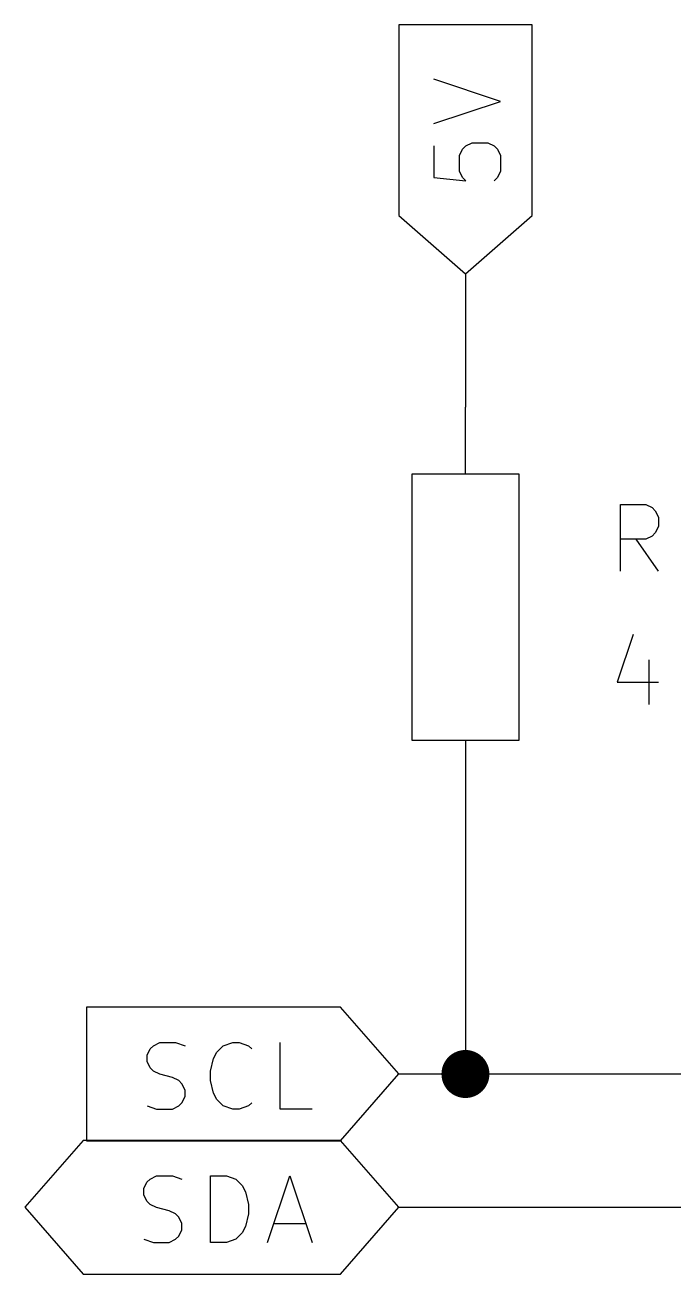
# Model space of a CAD drawing. Extents: x 0.4 to 11.3, y -7.9 to -0.4.
# Drawn here: x 2.519 to 3.006, y -2.05 to -1.113 of the extents above; entities that cross this region are included whole.
import ezdxf

# ---------------------------------------------------------------- set-up
doc = ezdxf.new("R2010")
doc.units = 0
doc.header["$MEASUREMENT"] = 0
for name, color, linetype in [('CYAN2', 4, 'CONTINUOUS'), ('GREEN3', 91, 'CONTINUOUS'), ('RED2', 1, 'CONTINUOUS')]:
    doc.layers.add(name, color=color, linetype=linetype)

msp = doc.modelspace()

# ---------------------------------------------------------------- linework, layer by layer
at = {"layer": 'CYAN2', "linetype": 'CONTINUOUS'}
for p, q in [((2.96628, -1.5228), (2.96628, -1.4728)), ((2.96628, -1.4728), (2.98533, -1.4728)), ((2.98533, -1.4728), (2.99009, -1.47518)), ((2.99009, -1.47518), (2.99247, -1.47756)), ((2.99247, -1.47756), (2.99485, -1.48232)), ((2.99485, -1.48232), (2.99485, -1.48947)), ((2.99009, -1.49661), (2.98533, -1.49899)), ((2.99247, -1.49423), (2.99009, -1.49661)), ((2.99485, -1.48947), (2.99247, -1.49423)), ((2.98533, -1.49899), (2.96628, -1.49899)), ((2.99485, -1.5228), (2.97819, -1.49899)), ((2.9758, -1.57042), (2.9639, -1.60613)), ((2.98771, -1.58947), (2.98771, -1.6228)), ((2.9639, -1.60613), (2.99485, -1.60613))]:
    msp.add_line(p, q, dxfattribs=at)
at = {"layer": 'GREEN3', "linetype": 'CONTINUOUS'}
for p, q in [((2.85, -1.3), (2.85, -1.4)), ((2.85, -1.7), (2.85, -1.9)), ((2.8, -1.9), (2.85, -1.9)), ((2.85, -1.9), (3.3, -1.9)), ((2.8, -2), (3.2, -2))]:
    msp.add_line(p, q, dxfattribs=at)
at = {"layer": 'GREEN3', "const_width": 0.018}
msp.add_lwpolyline([(2.841, -1.9, 1), (2.859, -1.9, 1)], format="xyb", close=True, dxfattribs=at)
at = {"layer": 'RED2', "linetype": 'CONTINUOUS'}
for p, q in [((2.85, -1.11325), (2.79998, -1.11325)), ((2.79998, -1.11325), (2.79998, -1.25625)), ((2.90002, -1.11325), (2.85, -1.11325)), ((2.90002, -1.25625), (2.90002, -1.11325)), ((2.87638, -1.17059), (2.82638, -1.15392)), ((2.82638, -1.18726), (2.87638, -1.17059)), ((2.82638, -1.20392), (2.82638, -1.22773)), ((2.84543, -1.21106), (2.84781, -1.2063)), ((2.84781, -1.2063), (2.85019, -1.20392)), ((2.85019, -1.20392), (2.85495, -1.20154)), ((2.85495, -1.20154), (2.86685, -1.20154)), ((2.86685, -1.20154), (2.87162, -1.20392)), ((2.87162, -1.20392), (2.874, -1.2063)), ((2.874, -1.2063), (2.87638, -1.21106)), ((2.84543, -1.22297), (2.84543, -1.21106)), ((2.87638, -1.21106), (2.87638, -1.22297)), ((2.84781, -1.22773), (2.84543, -1.22297)), ((2.87638, -1.22297), (2.874, -1.22773)), ((2.82638, -1.22773), (2.85019, -1.23011)), ((2.85019, -1.23011), (2.84781, -1.22773)), ((2.874, -1.22773), (2.87162, -1.23011)), ((2.79998, -1.25625), (2.85, -1.3)), ((2.85, -1.3), (2.90002, -1.25625)), ((2.85, -1.45), (2.85, -1.4)), ((2.81, -1.65), (2.81, -1.45)), ((2.81, -1.45), (2.89, -1.45)), ((2.89, -1.45), (2.89, -1.65)), ((2.89, -1.65), (2.81, -1.65)), ((2.85, -1.65), (2.85, -1.7)), ((2.75625, -1.84998), (2.56563, -1.84998)), ((2.56563, -1.84998), (2.56563, -1.9)), ((2.8, -1.9), (2.75625, -1.84998)), ((2.61107, -1.8859), (2.61344, -1.88114)), ((2.61344, -1.88114), (2.61583, -1.87876)), ((2.61583, -1.87876), (2.62059, -1.87638)), ((2.62059, -1.87638), (2.63249, -1.87638)), ((2.63249, -1.87638), (2.63964, -1.87876)), ((2.66344, -1.88352), (2.66821, -1.87876)), ((2.66821, -1.87876), (2.67535, -1.87638)), ((2.67535, -1.87638), (2.68011, -1.87638)), ((2.68011, -1.87638), (2.68726, -1.87876)), ((2.68726, -1.87876), (2.68963, -1.88114)), ((2.71106, -1.92638), (2.71106, -1.87638)), ((2.61107, -1.89067), (2.61107, -1.8859)), ((2.61344, -1.89543), (2.61107, -1.89067)), ((2.65869, -1.89781), (2.66106, -1.88828)), ((2.66106, -1.88828), (2.66344, -1.88352)), ((2.56563, -1.9), (2.56563, -1.95002)), ((2.61583, -1.89781), (2.61344, -1.89543)), ((2.62059, -1.90019), (2.61583, -1.89781)), ((2.63011, -1.90257), (2.62059, -1.90019)), ((2.65869, -1.90495), (2.65869, -1.89781)), ((2.75625, -1.95002), (2.8, -1.9)), ((2.63487, -1.90495), (2.63011, -1.90257)), ((2.63726, -1.90733), (2.63487, -1.90495)), ((2.63964, -1.91209), (2.63726, -1.90733)), ((2.66106, -1.91447), (2.65869, -1.90495)), ((2.63726, -1.92162), (2.63964, -1.91685)), ((2.63964, -1.91685), (2.63964, -1.91209)), ((2.66344, -1.91924), (2.66106, -1.91447)), ((2.66821, -1.924), (2.66344, -1.91924)), ((2.61107, -1.924), (2.61821, -1.92638)), ((2.61821, -1.92638), (2.63011, -1.92638)), ((2.63011, -1.92638), (2.63487, -1.924)), ((2.63487, -1.924), (2.63726, -1.92162)), ((2.67535, -1.92638), (2.66821, -1.924)), ((2.68011, -1.92638), (2.67535, -1.92638)), ((2.68726, -1.924), (2.68011, -1.92638)), ((2.68963, -1.92162), (2.68726, -1.924)), ((2.73487, -1.92638), (2.71106, -1.92638)), ((2.56325, -1.94998), (2.5195, -2)), ((2.75625, -1.94998), (2.56325, -1.94998)), ((2.56563, -1.95002), (2.75625, -1.95002)), ((2.8, -2), (2.75625, -1.94998)), ((2.61344, -1.97876), (2.61821, -1.97638)), ((2.61821, -1.97638), (2.63011, -1.97638)), ((2.63011, -1.97638), (2.63726, -1.97876)), ((2.65868, -2.02638), (2.65868, -1.97638)), ((2.65868, -1.97638), (2.67059, -1.97638)), ((2.67059, -1.97638), (2.67773, -1.97876)), ((2.70154, -2.02638), (2.7182, -1.97638)), ((2.7182, -1.97638), (2.73487, -2.02638)), ((2.60869, -1.9859), (2.61106, -1.98114)), ((2.60869, -1.99067), (2.60869, -1.9859)), ((2.61106, -1.98114), (2.61344, -1.97876)), ((2.67773, -1.97876), (2.68249, -1.98352)), ((2.68249, -1.98352), (2.68487, -1.98828)), ((2.61106, -1.99543), (2.60869, -1.99067)), ((2.68487, -1.98828), (2.68725, -1.99781)), ((2.5195, -2), (2.56325, -2.05002)), ((2.61344, -1.99781), (2.61106, -1.99543)), ((2.61821, -2.00019), (2.61344, -1.99781)), ((2.62773, -2.00257), (2.61821, -2.00019)), ((2.63249, -2.00495), (2.62773, -2.00257)), ((2.68725, -1.99781), (2.68725, -2.00495)), ((2.75625, -2.05002), (2.8, -2)), ((2.63487, -2.00733), (2.63249, -2.00495)), ((2.63726, -2.01209), (2.63487, -2.00733)), ((2.63726, -2.01685), (2.63726, -2.01209)), ((2.68725, -2.00495), (2.68487, -2.01447)), ((2.7063, -2.01209), (2.73011, -2.01209)), ((2.63249, -2.024), (2.63487, -2.02162)), ((2.63487, -2.02162), (2.63726, -2.01685)), ((2.68249, -2.01924), (2.67773, -2.024)), ((2.68487, -2.01447), (2.68249, -2.01924)), ((2.60869, -2.024), (2.61583, -2.02638)), ((2.61583, -2.02638), (2.62773, -2.02638)), ((2.62773, -2.02638), (2.63249, -2.024)), ((2.67059, -2.02638), (2.65868, -2.02638)), ((2.67773, -2.024), (2.67059, -2.02638)), ((2.56325, -2.05002), (2.75625, -2.05002))]:
    msp.add_line(p, q, dxfattribs=at)

doc.saveas('drawing.dxf')
